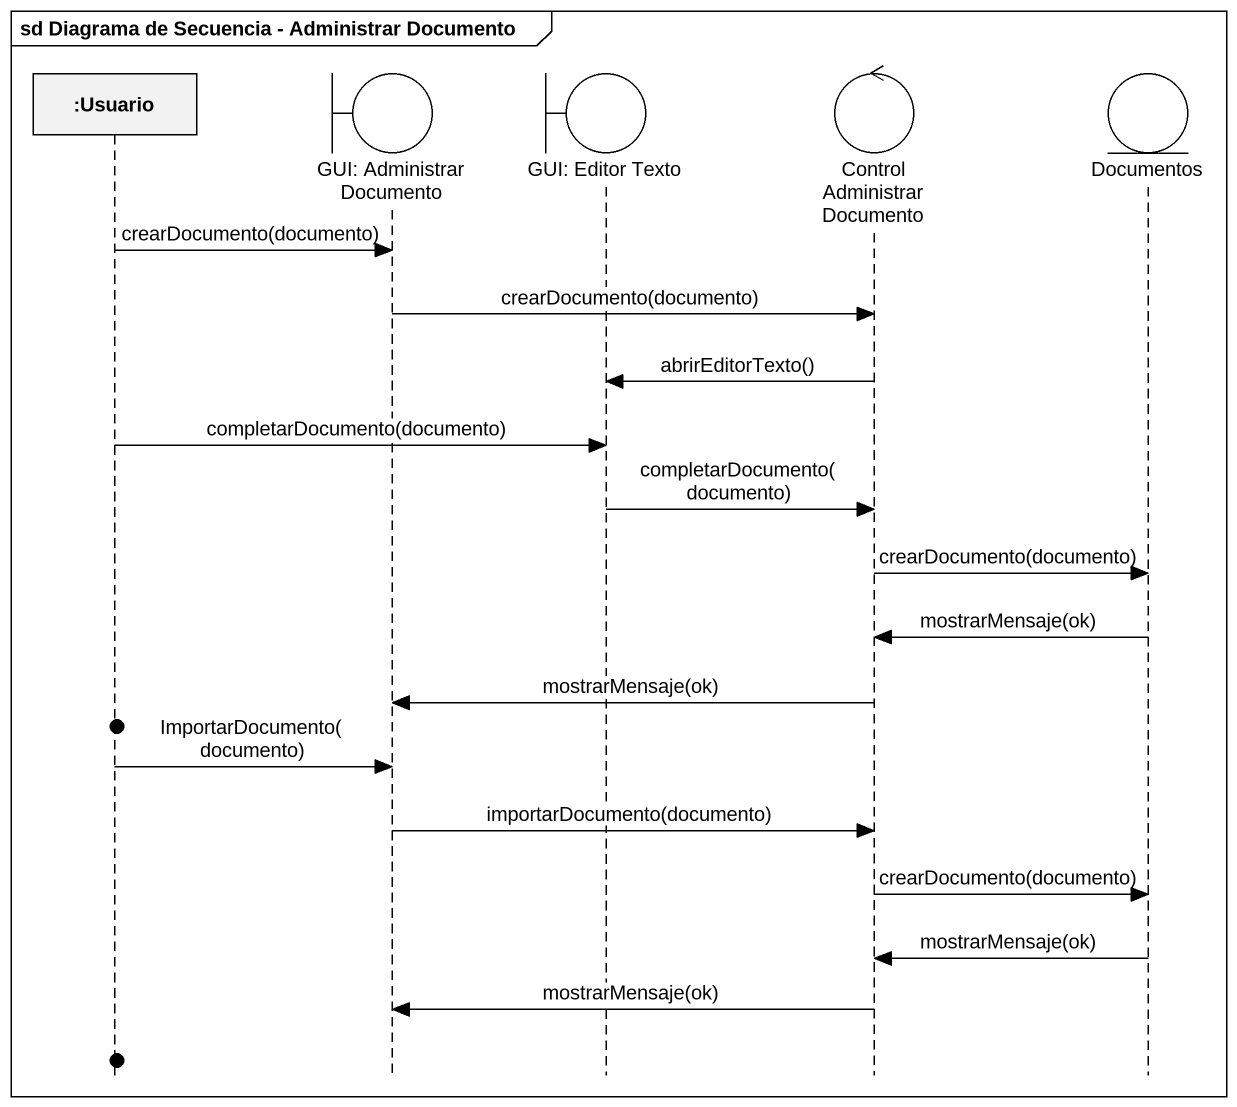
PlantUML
@startuml
mainframe sd Diagrama de Secuencia - Administrar Documento
hide footbox
participant ":Usuario" as Usuario
boundary "GUI: Administrar Documento" as GUI_Administrar_Documento
boundary "GUI: Editor Texto" as GUI_Editor_Texto
control "Control Administrar Documento" as Control_Administrar
entity Documentos

Usuario -> GUI_Administrar_Documento : crearDocumento(documento)
GUI_Administrar_Documento -> Control_Administrar : crearDocumento(documento)
Control_Administrar -> GUI_Editor_Texto : abrirEditorTexto()
Usuario -> GUI_Editor_Texto : completarDocumento(documento)
GUI_Editor_Texto -> Control_Administrar : completarDocumento(documento)
Control_Administrar -> Documentos : crearDocumento(documento)
Documentos -> Control_Administrar : mostrarMensaje(ok)
Control_Administrar -> GUI_Administrar_Documento : mostrarMensaje(ok)
Usuario -> GUI_Administrar_Documento : ImportarDocumento(documento)
GUI_Administrar_Documento -> Control_Administrar : importarDocumento(documento)
Control_Administrar -> Documentos : crearDocumento(documento)
Documentos -> Control_Administrar : mostrarMensaje(ok)
Control_Administrar -> GUI_Administrar_Documento : mostrarMensaje(ok)
@enduml
